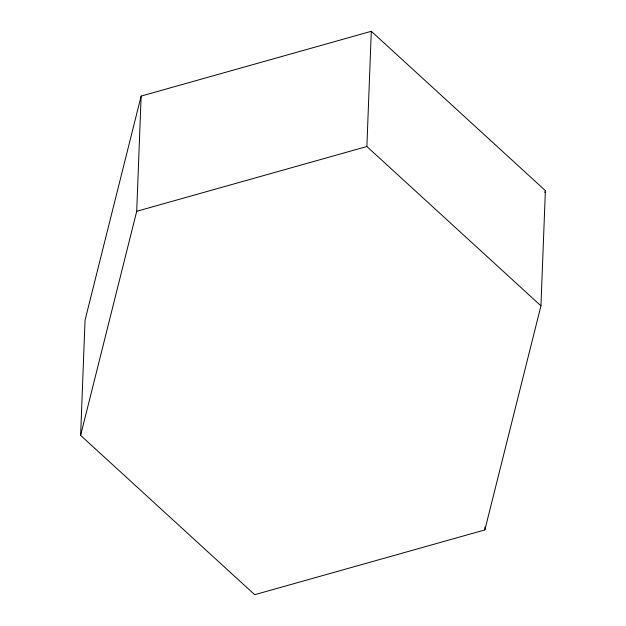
<?xml version="1.0" encoding="UTF-8"?>
<svg xmlns="http://www.w3.org/2000/svg" width="626" height="626" viewBox="0 0 626 626"><rect width="100%" height="100%" fill="white"/><g stroke="black" fill="none" stroke-linecap="round" stroke-linejoin="round"><path stroke-width="0.94" d="M80.621 435.383L85.05 320.168L141.14 96.075L371.304 31.3L545.379 190.617L540.95 305.832L484.86 529.925L254.696 594.7L80.621 435.383L136.711 211.291L141.14 96.075M540.95 305.832L366.875 146.515L371.304 31.3M484.86 529.925L484.97 526.998M544.902 192.511L545.379 190.617M136.711 211.291L366.875 146.515"/></g></svg>
